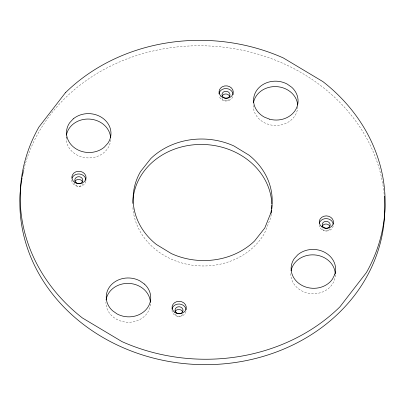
<?xml version="1.0" encoding="UTF-8"?>
<svg xmlns="http://www.w3.org/2000/svg" width="405" height="405" viewBox="0 0 405 405"><rect width="100%" height="100%" fill="white"/><g stroke="black" fill="none" stroke-linecap="round" stroke-linejoin="round"><path stroke-width="0.3" stroke-dasharray="2.02 1.52" d="M66.147 137.872L66.218 136.667M232.764 96.775A7.123 6.217 3.5 0 1 225.625 100.972A7.123 6.217 3.5 0 1 219.024 95.965M85.835 181.237A7.123 6.217 3.5 0 1 78.327 186.386A4.01 3.498 3.5 0 1 74.636 183.045M71.68 180.21A7.123 6.217 3.5 0 0 78.327 186.386A4.01 3.498 3.5 0 0 82.559 183.652M186.022 311.43A7.123 6.217 3.5 0 1 178.686 316.447A7.123 6.217 3.5 0 1 171.917 310.66M333.234 225.904A7.123 6.217 3.5 0 1 326 231.032A7.123 6.217 3.5 0 1 319.115 225.347M23.763 169.791A182.564 159.362 3.5 0 1 212.043 46.145A182.564 159.362 3.5 0 1 383.889 191.778M383.955 192.4A182.564 159.362 3.5 0 1 384.264 195.488M271.249 214.367A69.574 60.735 3.5 0 1 270.424 218.558L264.445 233.447A69.574 60.735 3.5 0 1 188.188 264.495A69.574 60.735 3.5 0 1 132.906 207.664M150.392 304.003A22.265 19.435 3.5 0 1 127.504 322.253A22.265 19.435 3.5 0 1 105.907 302.216M110.631 139.659A22.265 19.435 3.5 0 1 87.1 157.879A22.265 19.435 3.5 0 1 66.202 136.748M297.736 106.647A22.265 19.435 3.5 0 1 275.152 125.469A22.265 19.435 3.5 0 1 253.231 105.421M335.284 274.899A22.265 19.435 3.5 0 1 312.7 293.721A22.265 19.435 3.5 0 1 290.78 273.674M229.255 99.321A4.01 3.498 3.5 0 1 225.236 100.926A4.01 3.498 3.5 0 1 221.935 98.268M182.473 314.493A4.01 3.498 3.5 0 1 178.134 316.381A4.01 3.498 3.5 0 1 174.854 313.176M329.832 228.698A4.01 3.498 3.5 0 1 325.782 231.017A4.01 3.498 3.5 0 1 322.107 228.162"/><path stroke-width="0.61" d="M218.933 93.808A7.123 6.217 3.5 0 1 226.349 88.553A7.123 6.217 3.5 0 1 233.103 94.638M72.06 178.084A7.123 6.217 3.5 0 1 79.886 174.049A7.123 6.217 3.5 0 1 85.921 180.159M172.003 309.04A7.123 6.217 3.5 0 1 179.339 304.023A7.123 6.217 3.5 0 1 186.108 309.81M319.297 223.195A7.123 6.217 3.5 0 1 326.714 218.619A7.123 6.217 3.5 0 1 333.285 224.284M384.32 196.101A182.564 159.362 3.5 0 1 194.8 364.399A182.564 159.362 3.5 0 1 22.078 177.765M22.31 176.524A182.564 159.362 3.5 0 1 23.201 172.211M23.338 171.598A182.564 159.362 3.5 0 1 23.617 170.394M271.735 210.094A69.574 60.735 3.5 0 1 271.421 213.151M132.794 203.396A69.574 60.735 3.5 0 1 201.508 144.443A69.574 60.735 3.5 0 1 271.831 203.973M271.866 205.188A69.574 60.735 3.5 0 1 271.811 208.864M106.095 299.963A22.265 19.435 3.5 0 1 129.139 283.419A22.265 19.435 3.5 0 1 150.392 302.317M66.43 135.062A22.265 19.435 3.5 0 1 89.378 119.075A22.265 19.435 3.5 0 1 110.59 137.406M253.515 102.607A22.265 19.435 3.5 0 1 276.468 86.624A22.265 19.435 3.5 0 1 297.68 104.956M291.063 270.859A22.265 19.435 3.5 0 1 314.336 254.897A22.265 19.435 3.5 0 1 335.264 273.775M222.385 95.626A4.01 3.498 3.5 0 1 226.41 94.021A4.01 3.498 3.5 0 1 229.706 96.679M75.052 181.278A4.01 3.498 3.5 0 1 78.919 179.41A4.01 3.498 3.5 0 1 82.433 181.845M175.223 311.399A4.01 3.498 3.5 0 1 179.04 309.455A4.01 3.498 3.5 0 1 182.62 311.82M322.238 226.355A4.01 3.498 3.5 0 1 325.762 224.031A4.01 3.498 3.5 0 1 329.624 226.025M270.758 213.136L264.774 228.025L254.563 240.99A69.574 60.735 3.5 0 1 171.381 253.601L156.37 244.458A69.574 60.735 3.5 0 1 140.555 171.553L150.771 158.588A69.574 60.735 3.5 0 1 233.953 145.982L248.959 155.12A69.574 60.735 3.5 0 1 270.758 213.136M334.768 274.489L332.464 279.116A22.265 19.435 3.5 0 1 301.948 285.388A22.265 19.435 3.5 0 1 294.258 258.618L297.862 254.689A22.265 19.435 3.5 0 1 324.775 252.34A22.265 19.435 3.5 0 1 334.768 274.489M65.397 92.745L38.956 126.983A182.564 159.362 3.5 0 0 82.428 317.976L122.052 341.653A182.564 159.362 3.5 0 0 339.932 306.833L366.373 272.6A182.564 159.362 3.5 0 0 322.906 81.607L283.282 57.925A182.564 159.362 3.5 0 0 65.397 92.745M73.229 118.888L69.625 122.816A22.265 19.435 3.5 0 0 74.92 148.114A22.265 19.435 3.5 0 0 104.227 147.243L107.831 143.314A22.265 19.435 3.5 0 0 102.536 118.017A22.265 19.435 3.5 0 0 73.229 118.888M269.735 119.227L264.404 117.141A22.265 19.435 3.5 0 1 256.714 90.366A22.265 19.435 3.5 0 1 287.231 84.088L291.787 87.303A22.265 19.435 3.5 0 1 294.921 110.864A22.265 19.435 3.5 0 1 269.735 119.227M144.458 284.097L139.902 280.883A22.265 19.435 3.5 0 0 111.036 285.09A22.265 19.435 3.5 0 0 112.519 310.716L117.075 313.936A22.265 19.435 3.5 0 0 145.942 309.729A22.265 19.435 3.5 0 0 144.458 284.097M220.867 96.147A7.123 6.217 3.5 0 0 232.931 94.066A7.123 6.217 3.5 0 0 224.659 85.946A7.123 6.217 3.5 0 0 220.867 96.147M75.006 182.589A7.123 6.217 3.5 0 0 86.073 177.987A7.123 6.217 3.5 0 0 75.821 171.847A7.123 6.217 3.5 0 0 75.006 182.589M174.59 312.22A7.123 6.217 3.5 0 0 186.189 308.721A7.123 6.217 3.5 0 0 176.757 301.639A7.123 6.217 3.5 0 0 174.59 312.22M321.874 226.866A7.123 6.217 3.5 0 0 333.396 223.195A7.123 6.217 3.5 0 0 323.828 216.255A7.123 6.217 3.5 0 0 321.874 226.866M223.109 97.154A4.01 3.498 3.5 0 0 229.837 95.782A4.01 3.498 3.5 0 0 225.013 91.353A4.01 3.498 3.5 0 0 223.109 97.154M76.14 182.761A4.01 3.498 3.5 0 0 82.721 180.944A4.01 3.498 3.5 0 0 77.532 176.843A4.01 3.498 3.5 0 0 76.14 182.761M176.423 312.868A4.01 3.498 3.5 0 0 182.954 310.918A4.01 3.498 3.5 0 0 177.658 306.924A4.01 3.498 3.5 0 0 176.423 312.868M323.985 227.696A4.01 3.498 3.5 0 0 330.197 225.094A4.01 3.498 3.5 0 0 324.42 221.656A4.01 3.498 3.5 0 0 323.985 227.696"/></g></svg>
